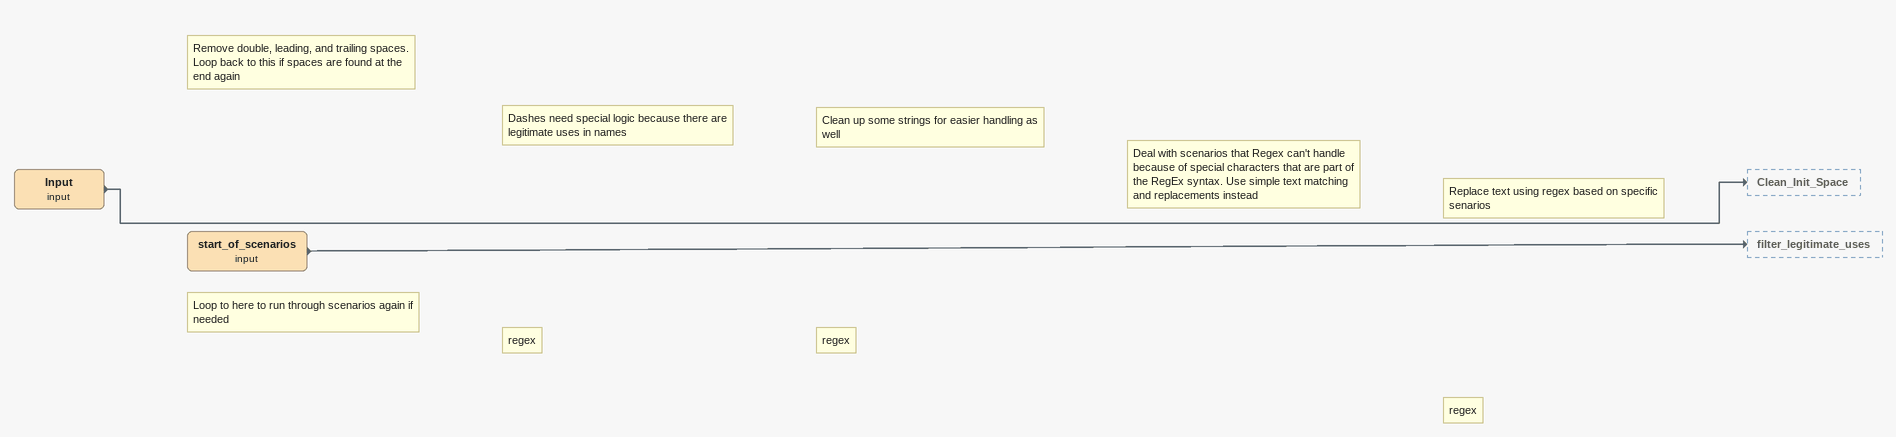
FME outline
Input (input)
    -> Clean_Init_Space
Note: Remove double, leading, and trailing spaces. Loop back to this if spaces are found at the end again
Note: Loop to here to run through scenarios again if needed
Note: Dashes need special logic because there are legitimate uses in names
Note: regex
Note: Clean up some strings for easier handling as well
Note: regex
Note: Deal with scenarios that Regex can't handle because of special characters that are part of the RegEx syntax. Use simple text matching and replacements instead
Note: Replace text using regex based on specific senarios
Note: regex
start_of_scenarios (input)
    -> filter_legitimate_uses
